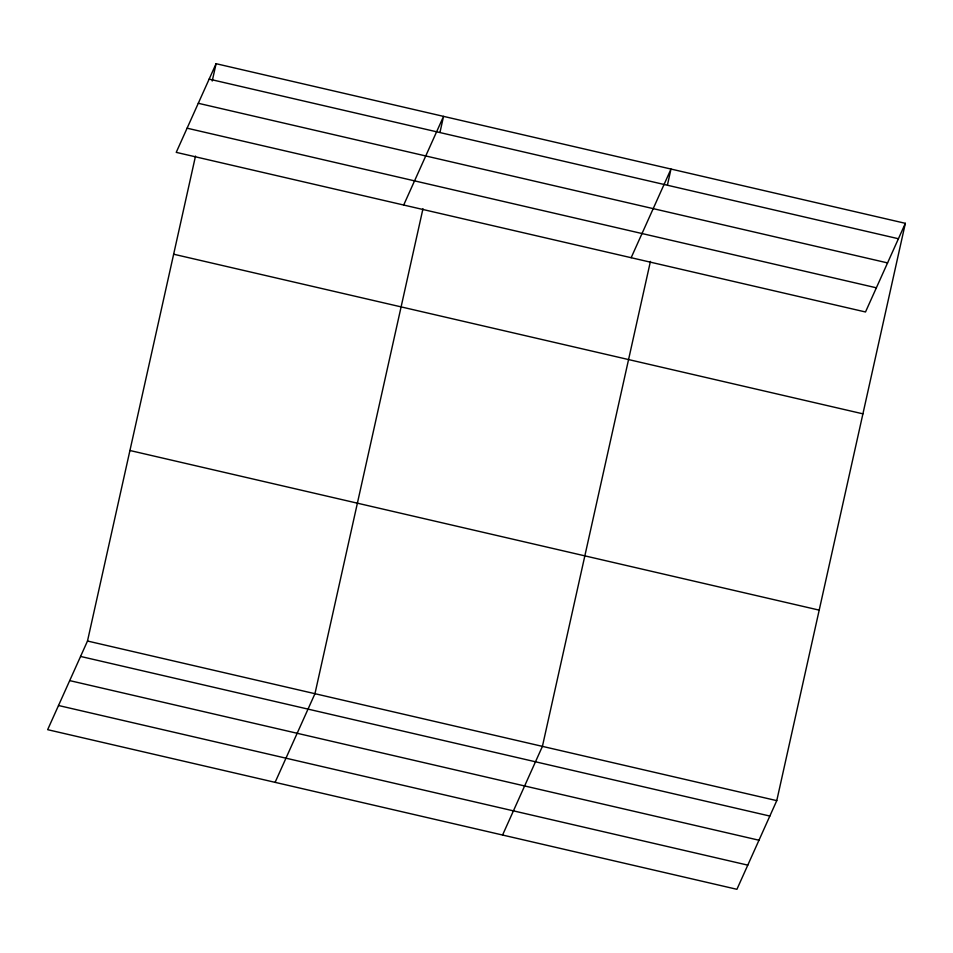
<?xml version="1.0" encoding="UTF-8"?>
<svg xmlns="http://www.w3.org/2000/svg" width="953" height="953" viewBox="0 0 953 953"><rect width="100%" height="100%" fill="white"/><g stroke="black" fill="none" stroke-linecap="round" stroke-linejoin="round"><path stroke-width="1.43" d="M905.35 223.324L865.503 311.976L176.234 152.361L216.081 63.696L905.35 223.324L776.766 800.639L736.919 889.304L47.65 729.676L87.497 641.024L195.508 156.078M212.221 81.017L216.081 63.696M422.965 208.743L314.955 693.701L275.107 782.353M440 132.253L443.538 116.373L403.691 205.026M650.422 261.42L542.412 746.378L502.565 835.031M667.457 184.93L670.995 169.05L631.16 257.703M209.148 79.111L898.417 238.738M198.284 103.281L887.565 262.909M187.098 128.19L876.367 287.806M173.649 254.213L862.918 413.84M129.93 450.507L819.199 610.134M87.497 641.024L776.766 800.639M80.564 656.438L769.833 816.054M69.7 680.609L758.981 840.224M58.514 705.506L747.783 865.133"/></g></svg>
